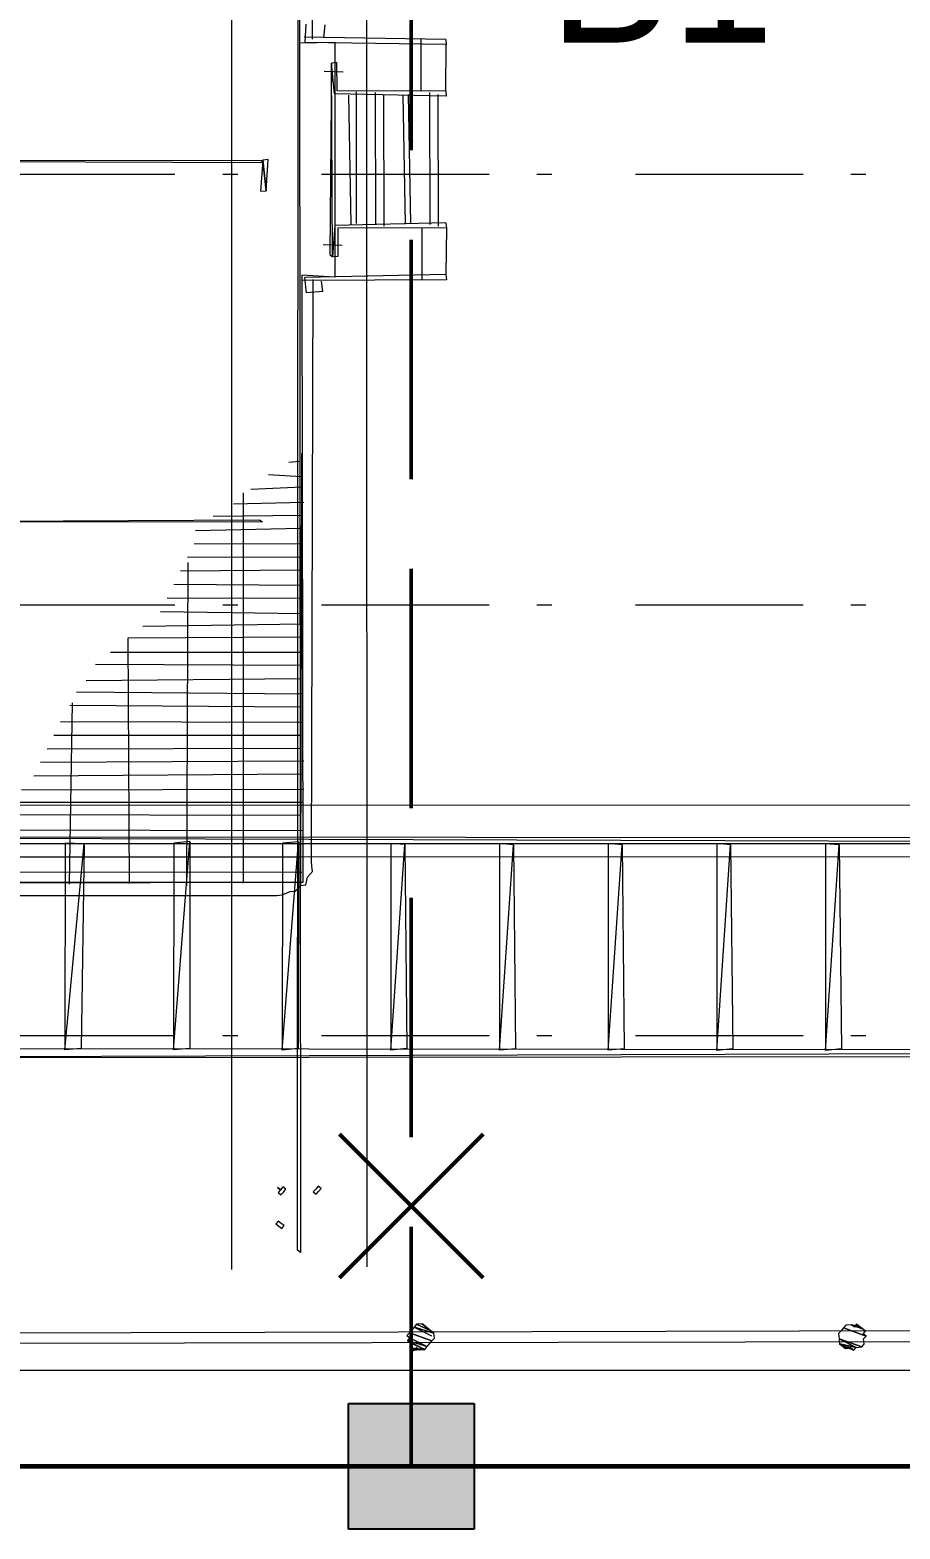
# Paper-space layout '01 Roof Support Layout' of a CAD drawing. Header units: millimetres. Extents: x 5 to 415, y 7 to 290.
# Drawn here: x 134.53 to 149.07, y 96.35 to 121.41 of the extents above; entities that cross this region are included whole.
import ezdxf

# ---------------------------------------------------------------- set-up
doc = ezdxf.new("R2010")
doc.units = ezdxf.units.MM
doc.linetypes.add('B1_LONG_DASH', pattern=[5.5, 4, -1.5])
doc.linetypes.add('B2_DASH_DOT', pattern=[5.25, 2.8, -0.8, 0.25, -1.4])
for name, color, linetype in [('COLUMNS', 7, 'Continuous'), ('GA_REFERENCE', 253, 'Continuous'), ('MAIN_ROOF', 7, 'Continuous'), ('TEXT', 7, 'Continuous'), ('UPPER_ROOF', 7, 'Continuous')]:
    doc.layers.add(name, color=color, linetype=linetype)

# ---------------------------------------------------------------- blocks, each defined once
blk = doc.blocks.new('SHEET_01_ROOF')
at = {"layer": 'COLUMNS', "lineweight": 50}
for p, q in [((139.7, 102.95), (142.1, 100.55)), ((139.7, 100.55), (142.1, 102.95))]:
    blk.add_line(p, q, dxfattribs=at)
at = {"layer": 'COLUMNS', "lineweight": 25}
for p, q in [((139.85, 98.45), (141.95, 98.45)), ((139.85, 96.35), (139.85, 98.45)), ((141.95, 98.45), (141.95, 96.35)), ((141.95, 96.35), (139.85, 96.35))]:
    blk.add_line(p, q, dxfattribs=at)
at = {"layer": 'COLUMNS'}
blk.add_solid([(139.85, 98.45), (141.95, 98.45), (139.85, 96.35), (141.95, 96.35)], dxfattribs=at)
at = {"layer": 'GA_REFERENCE', "lineweight": 5}
for p, q in [((140.164, 100.732), (140.131, 181.673)), ((137.898, 100.691), (137.904, 161.95)), ((139, 101.011), (139.014, 137.487)), ((139.014, 137.487), (139.049, 100.972)), ((139.017, 131.35), (139.031, 121.196)), ((139.107, 131.359), (139.031, 121.196)), ((139.251, 121.26), (139.282, 130.986)), ((139.135, 121.508), (139.121, 121.204)), ((139.454, 121.495), (139.431, 121.277)), ((139.031, 121.196), (139.62, 121.208)), ((141.477, 121.254), (139.112, 121.29)), ((141.486, 121.168), (139.121, 121.204)), ((139.62, 121.208), (139.621, 117.276)), ((141.067, 120.394), (141.068, 121.258)), ((141.476, 120.389), (141.486, 121.168)), ((141.477, 121.254), (141.486, 121.168)), ((139.566, 120.857), (139.536, 117.656)), ((139.656, 120.866), (139.566, 120.857)), ((139.585, 117.618), (139.566, 120.857)), ((139.619, 120.344), (139.566, 120.857)), ((139.66, 120.391), (139.656, 120.866)), ((139.763, 120.703), (139.444, 120.716)), ((141.485, 120.304), (139.619, 120.344)), ((141.476, 120.389), (139.66, 120.391)), ((139.849, 120.322), (139.892, 118.165)), ((139.979, 120.378), (139.981, 118.174)), ((140.298, 120.365), (140.301, 118.161)), ((140.437, 120.335), (140.44, 118.131)), ((140.757, 120.321), (140.8, 118.165)), ((140.846, 120.33), (140.89, 118.173)), ((141.206, 120.364), (141.209, 118.16)), ((141.345, 120.334), (141.348, 118.13)), ((141.476, 120.389), (141.485, 120.304)), ((129.158, 119.227), (138.418, 119.236)), ((138.378, 119.189), (129.158, 119.227)), ((138.418, 119.236), (138.378, 119.189)), ((138.418, 119.236), (138.382, 118.714)), ((138.508, 119.245), (138.418, 119.236)), ((138.472, 118.723), (138.418, 119.236)), ((138.418, 119.236), (138.472, 118.723)), ((138.472, 118.723), (138.508, 119.245)), ((138.382, 118.714), (138.472, 118.723)), ((139.622, 118.14), (139.585, 117.618)), ((141.478, 118.185), (139.622, 118.14)), ((141.487, 118.1), (139.671, 118.101)), ((139.671, 118.101), (139.675, 117.626)), ((141.078, 118.104), (141.078, 117.24)), ((141.478, 118.185), (141.487, 118.1)), ((141.487, 118.1), (141.478, 117.321)), ((139.747, 117.806), (139.428, 117.819)), ((139.536, 117.656), (139.585, 117.618)), ((139.675, 117.626), (139.585, 117.618)), ((139.621, 117.276), (139.073, 117.31)), ((139.073, 117.31), (139.086, 107.156)), ((139.073, 117.31), (139.086, 107.156)), ((141.478, 117.321), (139.122, 117.272)), ((141.478, 117.321), (141.487, 117.235)), ((141.487, 117.235), (139.082, 117.225)), ((139.149, 117.015), (139.122, 117.272)), ((139.419, 117.04), (139.149, 117.015)), ((139.23, 107.515), (139.261, 117.242)), ((139.419, 117.04), (139.401, 117.212)), ((139.066, 114.328), (139.046, 107.109)), ((139.034, 114.195), (138.854, 114.178)), ((139.061, 113.938), (138.512, 113.973)), ((138.09, 113.674), (138.088, 107.148)), ((139.079, 113.767), (138.22, 113.729)), ((139.083, 113.292), (137.586, 113.28)), ((139.105, 113.51), (137.928, 113.486)), ((129.152, 113.176), (138.363, 113.224)), ((138.413, 113.186), (129.152, 113.176)), ((139.06, 113.074), (137.293, 113.037)), ((138.363, 113.224), (138.413, 113.186)), ((139.087, 112.817), (137.271, 112.818)), ((139.064, 112.599), (137.158, 112.592)), ((139.041, 112.381), (137.045, 112.365)), ((137.167, 112.506), (137.14, 107.102)), ((139.068, 112.124), (136.933, 112.138)), ((139.045, 111.906), (136.82, 111.912)), ((139.072, 111.649), (136.708, 111.685)), ((139.09, 111.478), (136.415, 111.441)), ((139.067, 111.259), (136.163, 111.245)), ((136.163, 111.245), (136.182, 107.141)), ((139.072, 110.784), (135.619, 110.804)), ((139.094, 111.003), (135.871, 111.001)), ((139.049, 110.566), (135.466, 110.531)), ((139.076, 110.309), (135.304, 110.342)), ((135.232, 110.163), (135.184, 107.133)), ((139.053, 110.091), (135.191, 110.116)), ((139.08, 109.834), (135.038, 109.842)), ((139.057, 109.616), (134.926, 109.615)), ((139.034, 109.398), (134.813, 109.389)), ((139.102, 109.188), (134.701, 109.162)), ((139.079, 108.97), (134.588, 108.935)), ((139.106, 108.713), (134.386, 108.7)), ((173.09, 108.463), (104.995, 108.433)), ((139.06, 108.277), (133.702, 108.29)), ((139.083, 108.495), (134.044, 108.495)), ((139.087, 108.02), (123.102, 108.067)), ((139.064, 107.802), (117.86, 107.832)), ((163.344, 107.889), (124.387, 107.929)), ((124.387, 107.929), (163.353, 107.803)), ((124.387, 107.929), (163.353, 107.803)), ((163.353, 107.803), (124.446, 107.805)), ((163.353, 107.803), (124.446, 107.805)), ((135.113, 107.818), (135.11, 104.36)), ((135.11, 104.36), (135.432, 107.805)), ((135.11, 104.36), (135.432, 107.805)), ((135.432, 107.805), (135.113, 107.818)), ((135.432, 107.805), (135.113, 107.818)), ((135.432, 107.805), (135.38, 104.386)), ((136.926, 104.359), (137.199, 107.842)), ((136.926, 104.359), (137.199, 107.842)), ((136.929, 107.816), (136.926, 104.359)), ((137.199, 107.842), (136.929, 107.816)), ((137.199, 107.842), (136.929, 107.816)), ((137.199, 107.842), (137.196, 104.384)), ((138.742, 104.357), (139.015, 107.84)), ((138.742, 104.357), (139.015, 107.84)), ((138.745, 107.815), (138.742, 104.357)), ((139.015, 107.84), (138.745, 107.815)), ((139.015, 107.84), (138.745, 107.815)), ((139.015, 107.84), (139.012, 104.383)), ((140.561, 107.813), (140.558, 104.356)), ((140.558, 104.356), (140.791, 107.792)), ((140.558, 104.356), (140.791, 107.792)), ((140.791, 107.792), (140.561, 107.813)), ((140.791, 107.792), (140.561, 107.813)), ((140.791, 107.792), (140.828, 104.381)), ((142.377, 107.812), (142.374, 104.354)), ((142.374, 104.354), (142.607, 107.79)), ((142.374, 104.354), (142.607, 107.79)), ((142.607, 107.79), (142.377, 107.812)), ((142.607, 107.79), (142.377, 107.812)), ((142.607, 107.79), (142.644, 104.38)), ((144.194, 107.81), (144.191, 104.353)), ((144.191, 104.353), (144.423, 107.789)), ((144.191, 104.353), (144.423, 107.789)), ((144.423, 107.789), (144.194, 107.81)), ((144.423, 107.789), (144.194, 107.81)), ((144.423, 107.789), (144.46, 104.378)), ((146.01, 107.809), (146.007, 104.351)), ((146.007, 104.351), (146.239, 107.787)), ((146.007, 104.351), (146.239, 107.787)), ((146.239, 107.787), (146.01, 107.809)), ((146.239, 107.787), (146.01, 107.809)), ((146.239, 107.787), (146.276, 104.377)), ((147.826, 107.807), (147.823, 104.35)), ((147.823, 104.35), (148.055, 107.786)), ((147.823, 104.35), (148.055, 107.786)), ((148.055, 107.786), (147.826, 107.807)), ((148.055, 107.786), (147.826, 107.807)), ((148.055, 107.786), (148.093, 104.375)), ((173.089, 107.599), (104.994, 107.568)), ((139.042, 107.584), (117.797, 107.567)), ((139.239, 107.429), (139.23, 107.515)), ((139.068, 107.327), (117.774, 107.348)), ((139.167, 107.25), (139.248, 107.344)), ((139.248, 107.344), (139.239, 107.429)), ((139.086, 107.156), (106.086, 107.11)), ((139.086, 107.156), (106.126, 107.157)), ((138.875, 107.006), (138.965, 107.014)), ((138.965, 107.014), (139.046, 107.109)), ((139.046, 107.109), (139.136, 107.117)), ((139.136, 107.117), (139.167, 107.25)), ((106.513, 106.934), (138.655, 106.942)), ((138.655, 106.942), (138.744, 106.95)), ((138.744, 106.95), (138.875, 107.006)), ((163.35, 104.346), (124.393, 104.386)), ((163.35, 104.346), (124.393, 104.386)), ((124.411, 104.215), (163.35, 104.346)), ((124.411, 104.215), (163.35, 104.346)), ((163.359, 104.26), (124.411, 104.215)), ((135.38, 104.386), (135.11, 104.36)), ((137.196, 104.384), (136.926, 104.359)), ((139.012, 104.383), (138.742, 104.357)), ((140.828, 104.381), (140.558, 104.356)), ((142.644, 104.38), (142.374, 104.354)), ((144.46, 104.378), (144.191, 104.353)), ((146.276, 104.377), (146.007, 104.351)), ((148.093, 104.375), (147.823, 104.35)), ((138.713, 102.021), (138.664, 102.059)), ((138.664, 102.059), (138.713, 102.021)), ((138.713, 102.021), (138.673, 101.974)), ((138.754, 102.068), (138.713, 102.021)), ((138.803, 102.029), (138.754, 102.068)), ((138.763, 101.982), (138.803, 102.029)), ((139.302, 102.033), (139.262, 101.986)), ((139.343, 102.08), (139.302, 102.033)), ((139.392, 102.042), (139.343, 102.08)), ((139.351, 101.995), (139.392, 102.042)), ((138.673, 101.974), (138.722, 101.935)), ((138.722, 101.935), (138.763, 101.982)), ((139.262, 101.986), (139.311, 101.948)), ((139.311, 101.948), (139.351, 101.995)), ((138.677, 101.499), (138.636, 101.452)), ((138.726, 101.46), (138.677, 101.499)), ((138.636, 101.452), (138.686, 101.413)), ((138.686, 101.413), (138.735, 101.375)), ((138.776, 101.422), (138.726, 101.46)), ((138.735, 101.375), (138.776, 101.422)), ((139.049, 100.972), (139, 101.011)), ((140.99, 99.772), (140.95, 99.725)), ((140.99, 99.772), (140.95, 99.725)), ((141.08, 99.781), (140.99, 99.772)), ((141.08, 99.781), (140.99, 99.772)), ((141.229, 99.665), (140.99, 99.772)), ((140.99, 99.772), (141.229, 99.665)), ((141.229, 99.665), (140.99, 99.772)), ((140.99, 99.772), (141.229, 99.665)), ((141.13, 99.742), (141.08, 99.781)), ((141.13, 99.742), (141.08, 99.781)), ((141.08, 99.781), (141.179, 99.704)), ((141.179, 99.704), (141.08, 99.781)), ((141.08, 99.781), (141.229, 99.665)), ((141.13, 99.742), (141.08, 99.781)), ((148.165, 99.758), (148.124, 99.711)), ((148.165, 99.758), (148.124, 99.711)), ((148.255, 99.766), (148.165, 99.758)), ((148.255, 99.766), (148.165, 99.758)), ((148.304, 99.728), (148.255, 99.766)), ((148.394, 99.736), (148.255, 99.766)), ((148.255, 99.766), (148.444, 99.698)), ((148.444, 99.698), (148.255, 99.766)), ((148.255, 99.766), (148.444, 99.698)), ((148.444, 99.698), (148.255, 99.766)), ((148.304, 99.728), (148.255, 99.766)), ((148.345, 99.775), (148.304, 99.728)), ((148.345, 99.775), (148.304, 99.728)), ((148.394, 99.736), (148.345, 99.775)), ((148.345, 99.775), (148.394, 99.736)), ((148.394, 99.736), (148.345, 99.775)), ((107.387, 99.41), (169.936, 99.522)), ((107.599, 99.56), (169.778, 99.723)), ((140.869, 99.631), (140.828, 99.584)), ((140.869, 99.631), (140.828, 99.584)), ((140.828, 99.584), (140.878, 99.546)), ((140.828, 99.584), (140.878, 99.546)), ((140.878, 99.546), (140.837, 99.499)), ((140.878, 99.546), (140.837, 99.499)), ((140.837, 99.499), (140.887, 99.46)), ((141.165, 99.4), (140.837, 99.499)), ((140.837, 99.499), (141.165, 99.4)), ((141.165, 99.4), (140.837, 99.499)), ((140.837, 99.499), (141.125, 99.353)), ((140.837, 99.499), (140.887, 99.46)), ((140.909, 99.678), (140.869, 99.631)), ((140.909, 99.678), (140.869, 99.631)), ((140.869, 99.631), (141.246, 99.494)), ((141.246, 99.494), (140.869, 99.631)), ((140.869, 99.631), (141.246, 99.494)), ((140.878, 99.546), (141.165, 99.4)), ((140.95, 99.725), (140.909, 99.678)), ((140.95, 99.725), (140.909, 99.678)), ((140.95, 99.725), (141.278, 99.627)), ((141.278, 99.627), (140.95, 99.725)), ((140.95, 99.725), (141.278, 99.627)), ((140.95, 99.725), (141.237, 99.58)), ((141.179, 99.704), (141.13, 99.742)), ((141.179, 99.704), (141.13, 99.742)), ((141.229, 99.665), (141.179, 99.704)), ((141.229, 99.665), (141.179, 99.704)), ((141.206, 99.447), (141.246, 99.494)), ((141.206, 99.447), (141.246, 99.494)), ((141.278, 99.627), (141.229, 99.665)), ((141.278, 99.627), (141.229, 99.665)), ((141.246, 99.494), (141.287, 99.541)), ((141.246, 99.494), (141.287, 99.541)), ((141.287, 99.541), (141.278, 99.627)), ((141.287, 99.541), (141.278, 99.627)), ((148.084, 99.664), (148.043, 99.617)), ((148.084, 99.664), (148.043, 99.617)), ((148.043, 99.617), (148.052, 99.531)), ((148.043, 99.617), (148.052, 99.531)), ((148.052, 99.531), (148.061, 99.446)), ((148.43, 99.394), (148.052, 99.531)), ((148.052, 99.531), (148.43, 99.394)), ((148.43, 99.394), (148.052, 99.531)), ((148.052, 99.531), (148.34, 99.386)), ((148.34, 99.386), (148.052, 99.531)), ((148.052, 99.531), (148.061, 99.446)), ((148.124, 99.711), (148.084, 99.664)), ((148.124, 99.711), (148.084, 99.664)), ((148.124, 99.711), (148.502, 99.574)), ((148.502, 99.574), (148.124, 99.711)), ((148.124, 99.711), (148.502, 99.574)), ((148.394, 99.736), (148.304, 99.728)), ((148.304, 99.728), (148.394, 99.736)), ((148.444, 99.698), (148.394, 99.736)), ((148.444, 99.698), (148.394, 99.736)), ((148.493, 99.659), (148.444, 99.698)), ((148.493, 99.659), (148.444, 99.698)), ((148.453, 99.612), (148.493, 99.659)), ((148.453, 99.612), (148.493, 99.659)), ((148.502, 99.574), (148.453, 99.612)), ((148.502, 99.574), (148.453, 99.612)), ((148.461, 99.527), (148.502, 99.574)), ((148.461, 99.527), (148.502, 99.574)), ((148.47, 99.441), (148.461, 99.527)), ((148.47, 99.441), (148.461, 99.527)), ((140.887, 99.46), (140.896, 99.375)), ((141.125, 99.353), (140.887, 99.46)), ((140.887, 99.46), (141.125, 99.353)), ((141.125, 99.353), (140.887, 99.46)), ((140.887, 99.46), (140.896, 99.375)), ((140.896, 99.375), (140.945, 99.336)), ((141.125, 99.353), (140.896, 99.375)), ((140.896, 99.375), (141.035, 99.344)), ((141.035, 99.344), (140.896, 99.375)), ((140.896, 99.375), (141.035, 99.344)), ((140.896, 99.375), (140.945, 99.336)), ((140.945, 99.336), (140.986, 99.383)), ((140.945, 99.336), (140.986, 99.383)), ((141.035, 99.344), (140.945, 99.336)), ((140.986, 99.383), (141.035, 99.344)), ((140.986, 99.383), (141.035, 99.344)), ((141.035, 99.344), (141.125, 99.353)), ((141.035, 99.344), (141.125, 99.353)), ((141.125, 99.353), (141.165, 99.4)), ((141.125, 99.353), (141.165, 99.4)), ((141.165, 99.4), (141.206, 99.447)), ((141.165, 99.4), (141.206, 99.447)), ((148.061, 99.446), (148.111, 99.407)), ((148.34, 99.386), (148.061, 99.446)), ((148.061, 99.446), (148.34, 99.386)), ((148.299, 99.339), (148.061, 99.446)), ((148.061, 99.446), (148.299, 99.339)), ((148.061, 99.446), (148.111, 99.407)), ((148.111, 99.407), (148.16, 99.369)), ((148.299, 99.339), (148.111, 99.407)), ((148.111, 99.407), (148.25, 99.377)), ((148.25, 99.377), (148.111, 99.407)), ((148.111, 99.407), (148.25, 99.377)), ((148.111, 99.407), (148.16, 99.369)), ((148.16, 99.369), (148.25, 99.377)), ((148.25, 99.377), (148.16, 99.369)), ((148.16, 99.369), (148.25, 99.377)), ((148.25, 99.377), (148.299, 99.339)), ((148.25, 99.377), (148.299, 99.339)), ((148.299, 99.339), (148.34, 99.386)), ((148.299, 99.339), (148.34, 99.386)), ((148.34, 99.386), (148.43, 99.394)), ((148.34, 99.386), (148.43, 99.394)), ((148.43, 99.394), (148.47, 99.441)), ((148.43, 99.394), (148.47, 99.441)), ((173.032, 98.993), (104.977, 99.01)), ((261.773, 97.4), (38, 97.4))]:
    blk.add_line(p, q, dxfattribs=at)
at = {"layer": 'MAIN_ROOF', "lineweight": 60}
blk.add_line((38, 97.4), (305.9, 97.4), dxfattribs=at)
at = {"layer": 'UPPER_ROOF', "linetype": 'B1_LONG_DASH', "lineweight": 50}
blk.add_line((140.9, 97.4), (140.9, 185), dxfattribs=at)
at = {"layer": 'UPPER_ROOF', "linetype": 'B2_DASH_DOT', "lineweight": 18}
for p, q in [((107.9, 119), (173.9, 119)), ((107.9, 111.8), (173.9, 111.8)), ((107.9, 104.6), (173.9, 104.6))]:
    blk.add_line(p, q, dxfattribs=at)
at = {"layer": 'UPPER_ROOF', "linetype": 'B1_LONG_DASH', "lineweight": 30}
blk.add_line((107.9, 97.4), (173.9, 97.4), dxfattribs=at)
at = {"layer": 'TEXT'}
blk.add_text('B1', height=2.3, dxfattribs=at).set_placement((143.2, 121.2))

psp = doc.layouts.new('01 Roof Support Layout')

# ---------------------------------------------------------------- block references
psp.add_blockref('SHEET_01_ROOF', (0, 0))

doc.saveas('drawing.dxf')
